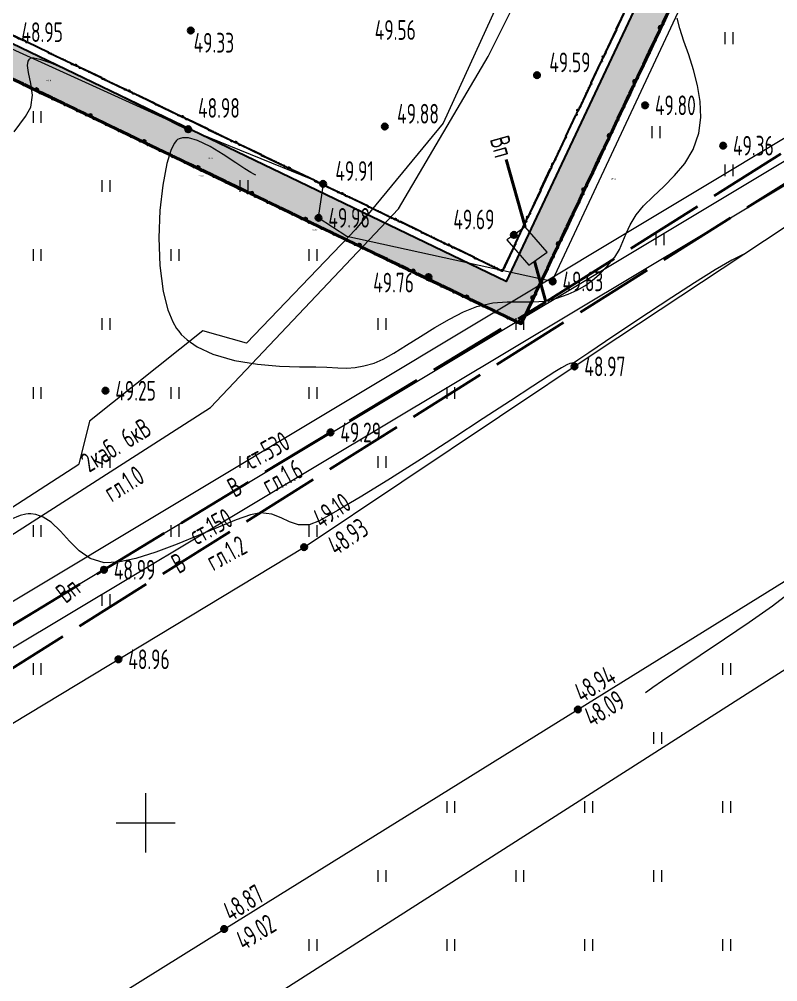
# Model space of a CAD drawing. Extents: x 1098675 to 1099684, y 381052 to 381453.
# Drawn here: x 1099343.58 to 1099382.09, y 381191.94 to 381240.76 of the extents above; entities that cross this region are included whole.
import ezdxf
from ezdxf.enums import TextEntityAlignment as Align

# ---------------------------------------------------------------- set-up
doc = ezdxf.new("R2010")
doc.units = 0
doc.header["$MEASUREMENT"] = 0
doc.linetypes.add('500_122_1_1', pattern=[10, 8, -2])
doc.linetypes.add('Территория ПС Мелитопольская$0$GOST2.303 5', pattern=[24, 20, -1.5, 1, -1.5])
doc.layers.get('0').update_dxf_attribs({"linetype": 'CONTINUOUS', "lineweight": 0})
for name, color, linetype in [('С_ВЫСОТА', 252, 'CONTINUOUS'), ('Территория ПС Мелитопольская$0$0.4 Тропа обхода', 8, 'CONTINUOUS'), ('Территория ПС Мелитопольская$0$3_Осевая', 3, 'Территория ПС Мелитопольская$0$GOST2.303 5'), ('Территория ПС Мелитопольская$0$5_Заштрих', 6, 'CONTINUOUS')]:
    doc.layers.add(name, color=color, linetype=linetype)
for name, color, linetype, lineweight in [('Съемка', 253, 'CONTINUOUS', 20), ('Территория ПС Мелитопольская$0$0.2 Внешнее ограждение', 5, 'CONTINUOUS', 40), ('Тропа обхода предв.', 7, 'CONTINUOUS', 0)]:
    doc.layers.add(name, color=color, linetype=linetype, lineweight=lineweight)
doc.layers.add('Территория ПС Мелитопольская$0$0.3 Внутреннее ограждение', color=7, linetype='CONTINUOUS', true_color=0x93278f)
doc.styles.add('TOPO_D431', font='GOST2304A.ttf')
doc.styles.add('txt', font='GOST2304A.ttf')
doc.styles.add('ГОСТ', font='GOST2304A.ttf', dxfattribs={"height": 2.5})
doc.styles.add('Территория ПС Мелитопольская$0$Standard', font='GOST2304A.ttf')
doc.linetypes.add('500_132_1', pattern='A,4,[3,Topography.shx,S=2.5,R=0,X=0,Y=0],4,-2', length=10)
doc.linetypes.add('g5_119_1', pattern='A,4,-1,[31,GUGK_2005.shx,S=0.1,R=0,X=0,Y=0],0.35,[31,GUGK_2005.shx,S=0.08,R=0,X=0,Y=0],3.3,[31,GUGK_2005.shx,S=0.08,R=180,X=0,Y=0],0.35,[31,GUGK_2005.shx,S=0.1,R=180,X=0,Y=0],-1', length=10)
doc.linetypes.add('ЗАБбетКВ^1', pattern='A,2,-0.498,0,[133,ltypeshp.shx,S=0.04,R=0,X=-0.04,Y=0],-0.001,[133,ltypeshp.shx,S=0.08,R=0,X=-0.08,Y=0],-0.001,[132,ltypeshp.shx,S=0.5,R=0,X=-0.5,Y=0],-0.001,["|",txt,S=0.5,R=0,X=0,Y=0.5],-0.499,2', length=5)

# ---------------------------------------------------------------- blocks, each defined once
blk = doc.blocks.new('Территория ПС Мелитопольская$0$Панель_Н3030_150_сбоку')
for p, q in [((5, 0), (10, 0)), ((5, 0), (5, -185)), ((10, 0), (10, -185)), ((5, -265), (5, -885)), ((7, -190), (34, -223)), ((34, -227), (7, -260)), ((10, -265), (10, -885)), ((38, -220), (11, -187)), ((11, -263), (38, -230)), ((5, -965), (5, -1585)), ((7, -890), (34, -923)), ((34, -927), (7, -960)), ((10, -965), (10, -1585)), ((38, -920), (11, -887)), ((11, -963), (38, -930)), ((5, -1665), (5, -2285)), ((7, -1590), (34, -1623)), ((34, -1627), (7, -1660)), ((10, -1665), (10, -2285)), ((38, -1620), (11, -1587)), ((11, -1663), (38, -1630)), ((5, -2365), (5, -2785)), ((7, -2290), (34, -2323)), ((34, -2327), (7, -2360)), ((10, -2365), (10, -2785)), ((38, -2320), (11, -2287)), ((11, -2363), (38, -2330)), ((5, -2865), (5, -3030)), ((7, -2790), (34, -2823)), ((34, -2827), (7, -2860)), ((10, -2865), (10, -3030)), ((38, -2820), (11, -2787)), ((11, -2863), (38, -2830)), ((5, -3030), (10, -3030))]:
    blk.add_line(p, q)
for centre in [(3, -25), (3, -175), (3, -275), (3, -425), (33, -225), (3, -575), (3, -725), (3, -875), (3, -975), (33, -925), (3, -1125), (3, -1275), (3, -1425), (3, -1575), (3, -1675), (3, -1825), (33, -1625), (3, -1975), (3, -2125), (3, -2275), (3, -2375), (33, -2325), (3, -2525), (3, -2675), (3, -2775), (3, -2875), (33, -2825), (3, -3025)]:
    blk.add_circle(centre, 2.5)
for centre, radius, start, end in [((13, -185), 7.5, 180, 219.486), ((13, -265), 7.5, 140.514, 180), ((13, -185), 2.5, 180, 219.486), ((13, -265), 2.5, 140.514, 180), ((33, -225), 7.5, 320.514, 39.486), ((13, -885), 7.5, 180, 219.486), ((13, -965), 7.5, 140.514, 180), ((13, -885), 2.5, 180, 219.486), ((13, -965), 2.5, 140.514, 180), ((33, -925), 7.5, 320.514, 39.486), ((13, -1585), 7.5, 180, 219.486), ((13, -1665), 7.5, 140.514, 180), ((13, -1585), 2.5, 180, 219.486), ((13, -1665), 2.5, 140.514, 180), ((33, -1625), 7.5, 320.514, 39.486), ((13, -2285), 7.5, 180, 219.486), ((13, -2365), 7.5, 140.514, 180), ((13, -2285), 2.5, 180, 219.486), ((13, -2365), 2.5, 140.514, 180), ((33, -2325), 7.5, 320.514, 39.486), ((13, -2785), 7.5, 180, 219.486), ((13, -2865), 7.5, 140.514, 180), ((13, -2785), 2.5, 180, 219.486), ((13, -2865), 2.5, 140.514, 180), ((33, -2825), 7.5, 320.514, 39.486)]:
    blk.add_arc(centre, radius, start, end)
blk = doc.blocks.new('*U75')
at = {"layer": 'Территория ПС Мелитопольская$0$5_Заштрих'}
h = blk.add_hatch(dxfattribs=at)
h.set_pattern_fill('ANSI31', color=256)
h.set_pattern_definition([(45, (-3717.2358, -503.4625), (-2.245064, 2.245064), [])])
edge = h.paths.add_edge_path()
edge.add_line((-40, 34), (-40, -34))
edge.add_arc((-34, -34), 6, 180, 270)
edge.add_line((-34, -40), (34, -40))
edge.add_arc((34, -34), 6, 270, 360)
edge.add_line((40, -34), (40, 34))
edge.add_arc((34, 34), 6, 0, 90)
edge.add_line((34, 40), (-34, 40))
edge.add_arc((-34, 34), 6, 90, 180)
edge = h.paths.add_edge_path(flags=16)
edge.add_line((-37, 34), (-37, -34))
edge.add_arc((-34, -34), 3, 180, 270)
edge.add_line((-34, -37), (34, -37))
edge.add_arc((34, -34), 3, 270, 360)
edge.add_line((37, -34), (37, 34))
edge.add_arc((34, 34), 3, 360, 450)
edge.add_line((34, 37), (-34, 37))
edge.add_arc((-34, 34), 3, 90, 180)
for points in [[(34, 40), (-34, 40, 0.414214), (-40, 34), (-40, -34, 0.414214), (-34, -40), (34, -40, 0.414214), (40, -34), (40, 34, 0.414214)], [(34, 37), (-34, 37, 0.414214), (-37, 34), (-37, -34, 0.414214), (-34, -37), (34, -37, 0.414214), (37, -34), (37, 34, 0.414214)]]:
    blk.add_lwpolyline(points, format="xyb", close=True)
at = {"layer": 'Территория ПС Мелитопольская$0$3_Осевая'}
for p, q in [((-80, 0), (80, 0)), ((0, -80), (0, 80))]:
    blk.add_line(p, q, dxfattribs=at)
at = {"style": 'Территория ПС Мелитопольская$0$Standard', "flags": 9}
for tag, p in [('НАИМЕНОВАНИЕ', (71, -97)), ('ЕД.ИЗМ', (71, -177))]:
    blk.add_attdef(tag, p, '', height=50, dxfattribs=at)
blk = doc.blocks.new('*U66')
at = {"xscale": -1}
for name, p, rotation in [('Территория ПС Мелитопольская$0$Панель_Н3030_150_сбоку', (-15538, -36206), 156.7752702838964), ('*U75', (-15570, -36192), 66.7752702838966), ('Территория ПС Мелитопольская$0$Панель_Н3030_150_сбоку', (-16732, -38991), 156.7752702838964), ('Территория ПС Мелитопольская$0$Панель_Н3030_150_сбоку', (-17927, -41775), 156.7752702838964), ('*U75', (-16765, -38977), 66.7752702838966), ('Территория ПС Мелитопольская$0$Панель_Н3030_150_сбоку', (-19122, -44559), 156.7752702838964), ('*U75', (-17959, -41761), 66.7752702838966), ('Территория ПС Мелитопольская$0$Панель_Н3030_150_сбоку', (-20317, -47344), 156.7752702838964), ('*U75', (-19154, -44546), 66.7752702838966), ('Территория ПС Мелитопольская$0$Панель_Н3030_150_сбоку', (-21512, -50128), 156.7752702838964), ('*U75', (-20349, -47330), 66.7752702838966)]:
    blk.add_blockref(name, p, dxfattribs=dict(at, rotation=rotation))
blk = doc.blocks.new('*U67')
for p, q in [((-571, -1340), (-77, -189)), ((-72, -191), (-566, -1342)), ((-73, -185), (-35, -166)), ((-32, -170), (-71, -190)), ((-33, -163), (-46, -121)), ((-45, -116), (0, -10)), ((5, -12), (-41, -118)), ((-41, -119), (-29, -161)), ((0, -10), (5, -12)), ((-271, -645), (-232, -625)), ((-230, -629), (-268, -649)), ((-231, -622), (-243, -580)), ((-238, -579), (-226, -621)), ((-571, -1340), (-566, -1342))]:
    blk.add_line(p, q)
for centre in [(-36, -163), (-233, -623)]:
    blk.add_circle(centre, 2.5)
for centre, radius, start, end in [((-70, -192), 7.5, 117.2933, 156.7794), ((-70, -192), 2.5, 117.2933, 156.7794), ((-38, -119), 7.5, 156.7794, 196.2654), ((-38, -119), 2.5, 156.7794, 196.2654), ((-36, -163), 7.5, 297.2934, 16.2654), ((-267, -652), 7.5, 117.2933, 156.7794), ((-267, -652), 2.5, 117.2933, 156.7794), ((-236, -578), 7.5, 156.7794, 196.2654), ((-236, -578), 2.5, 156.7794, 196.2654), ((-233, -623), 7.5, 297.2934, 16.2654)]:
    blk.add_arc(centre, radius, start, end)
at = {"xscale": -1, "rotation": 66.77936051953253}
blk.add_blockref('*U75', (-37, 6), dxfattribs=at)
blk = doc.blocks.new('*U68')
at = {"xscale": -1}
for name, p, rotation in [('Территория ПС Мелитопольская$0$Панель_Н3030_150_сбоку', (-27751, 12154), 66.34085560068982), ('*U75', (-24962, 10970), 336.3408556006899), ('Территория ПС Мелитопольская$0$Панель_Н3030_150_сбоку', (-24976, 10938), 66.34085560068982), ('*U75', (-22187, 9754), 336.3408556006899), ('Территория ПС Мелитопольская$0$Панель_Н3030_150_сбоку', (-22201, 9722), 66.34085560068982), ('*U75', (-19411, 8538), 336.3408556006899), ('Территория ПС Мелитопольская$0$Панель_Н3030_150_сбоку', (-19425, 8506), 66.34085560068982), ('*U75', (-16636, 7322), 336.3408556006899), ('Территория ПС Мелитопольская$0$Панель_Н3030_150_сбоку', (-16650, 7290), 66.34085560068982), ('*U75', (-13861, 6106), 336.3408556006899), ('Территория ПС Мелитопольская$0$Панель_Н3030_150_сбоку', (-13875, 6074), 66.34085560068982), ('*U75', (-11085, 4890), 336.3408556006899), ('Территория ПС Мелитопольская$0$Панель_Н3030_150_сбоку', (-11099, 4858), 66.34085560068982), ('*U75', (-8310, 3674), 336.3408556006899), ('Территория ПС Мелитопольская$0$Панель_Н3030_150_сбоку', (-8324, 3642), 66.34085560068982), ('*U75', (-5535, 2458), 336.3408556006899), ('Территория ПС Мелитопольская$0$Панель_Н3030_150_сбоку', (-5549, 2426), 66.34085560068982), ('*U75', (-2759, 1243), 336.3408556006899), ('Территория ПС Мелитопольская$0$Панель_Н3030_150_сбоку', (-2773, 1211), 66.34085560068982), ('*U75', (16, 27), 336.3408556006899)]:
    blk.add_blockref(name, p, dxfattribs=dict(at, rotation=rotation))
blk = doc.blocks.new('*U100')
at = {"layer": 'Территория ПС Мелитопольская$0$5_Заштрих'}
h = blk.add_hatch(dxfattribs=at)
h.set_pattern_fill('ANSI31', color=256)
h.set_pattern_definition([(45, (-3707.2358, -503.4625), (-2.245064, 2.245064), [])])
edge = h.paths.add_edge_path()
edge.add_line((-20, 27), (-20, -27))
edge.add_arc((-17, -27), 3, 180, 270)
edge.add_line((-17, -30), (17, -30))
edge.add_arc((17, -27), 3, 270, 360)
edge.add_line((20, -27), (20, 27))
edge.add_arc((17, 27), 3, 360, 450)
edge.add_line((17, 30), (-17, 30))
edge.add_arc((-17, 27), 3, 89.9979, 180.0021)
edge = h.paths.add_edge_path(flags=16)
edge.add_line((-18, 27), (-18, -27))
edge.add_arc((-17, -27), 1.5, 180, 270)
edge.add_line((-17, -28), (17, -28))
edge.add_arc((17, -27), 1.5, 270, 360)
edge.add_line((19, -27), (19, 27))
edge.add_arc((17, 27), 1.5, 360, 450)
edge.add_line((17, 29), (-17, 29))
edge.add_arc((-17, 27), 1.5, 90, 180)
for points in [[(-17, -30), (17, -30, 0.414214), (20, -27), (20, 27, 0.414214), (17, 30), (-17, 30, 0.414214), (-20, 27), (-20, -27, 0.414214)], [(-17, -28), (17, -28, 0.414214), (19, -27), (19, 27, 0.414214), (17, 29), (-17, 29, 0.414214), (-18, 27), (-18, -27, 0.414214)]]:
    blk.add_lwpolyline(points, format="xyb", close=True)
at = {"layer": 'Территория ПС Мелитопольская$0$3_Осевая'}
for p, q in [((-20, 0), (20, 0)), ((0, -30), (0, 30))]:
    blk.add_line(p, q, dxfattribs=at)
blk = doc.blocks.new('Территория ПС Мелитопольская$0$3D Панель ограждения L3030')
for p, q in [((5, -185), (5, 0)), ((5, 0), (10, 0)), ((5, -1460), (5, -265)), ((7, -190), (34, -223)), ((34, -227), (7, -260)), ((10, -185), (10, 0)), ((10, -1461), (10, -265)), ((38, -220), (11, -187)), ((11, -263), (38, -230)), ((34, -223), (38, -220)), ((34, -227), (38, -230)), ((11, -1462), (38, -1495)), ((5, -1540), (5, -2735)), ((34, -1498), (7, -1465)), ((7, -1535), (34, -1502)), ((10, -1540), (10, -2735)), ((38, -1505), (11, -1538)), ((34, -1498), (38, -1495)), ((34, -1502), (38, -1505)), ((5, -2815), (5, -3000)), ((34, -2773), (7, -2740)), ((7, -2810), (34, -2777)), ((10, -2815), (10, -3000)), ((11, -2737), (38, -2770)), ((38, -2780), (11, -2813)), ((34, -2773), (38, -2770)), ((34, -2777), (38, -2780)), ((5, -3000), (10, -3000))]:
    blk.add_line(p, q)
for centre in [(3, -25), (3, -175), (3, -275), (3, -425), (33, -225), (3, -575), (3, -725), (3, -825), (3, -975), (3, -1125), (3, -1275), (3, -1375), (3, -1450), (3, -1550), (3, -1625), (3, -1725), (3, -1875), (33, -1500), (3, -2025), (3, -2175), (3, -2275), (3, -2425), (3, -2575), (3, -2725), (3, -2825), (33, -2775), (3, -2975)]:
    blk.add_circle(centre, 2.5)
for centre, radius, start, end in [((13, -185), 7.5, 180, 219.486), ((13, -265), 7.5, 140.514, 180), ((13, -185), 2.5, 180, 219.486), ((13, -265), 2.5, 140.514, 180), ((33, -225), 2.5, 320.514, 39.486), ((33, -225), 7.5, 320.514, 39.486), ((13, -1460), 7.5, 180, 219.486), ((13, -1460), 2.5, 180, 219.486), ((13, -1540), 7.5, 140.514, 180), ((13, -1540), 2.5, 140.514, 180), ((33, -1500), 2.5, 320.514, 39.486), ((33, -1500), 7.5, 320.514, 39.486), ((13, -2735), 7.5, 180, 219.486), ((13, -2815), 7.5, 140.514, 180), ((13, -2735), 2.5, 180, 219.486), ((13, -2815), 2.5, 140.514, 180), ((33, -2775), 2.5, 320.514, 39.486), ((33, -2775), 7.5, 320.514, 39.486)]:
    blk.add_arc(centre, radius, start, end)
blk = doc.blocks.new('*U76')
at = {"xscale": -1, "rotation": 66.34255288408228}
for name, p in [('Территория ПС Мелитопольская$0$3D Панель ограждения L3030', (-65947, 28891)), ('*U100', (-63193, 27701)), ('Территория ПС Мелитопольская$0$3D Панель ограждения L3030', (-63199, 27687)), ('*U100', (-60445, 26497)), ('Территория ПС Мелитопольская$0$3D Панель ограждения L3030', (-60451, 26483)), ('*U100', (-57698, 25293)), ('Территория ПС Мелитопольская$0$3D Панель ограждения L3030', (-57704, 25279)), ('*U100', (-54950, 24089)), ('Территория ПС Мелитопольская$0$3D Панель ограждения L3030', (-54956, 24076)), ('*U100', (-52202, 22886)), ('Территория ПС Мелитопольская$0$3D Панель ограждения L3030', (-52208, 22872)), ('*U100', (-49454, 21682)), ('Территория ПС Мелитопольская$0$3D Панель ограждения L3030', (-49460, 21668)), ('*U100', (-46706, 20478)), ('Территория ПС Мелитопольская$0$3D Панель ограждения L3030', (-46712, 20464)), ('*U100', (-43958, 19274)), ('Территория ПС Мелитопольская$0$3D Панель ограждения L3030', (-43964, 19260)), ('*U100', (-41210, 18070)), ('Территория ПС Мелитопольская$0$3D Панель ограждения L3030', (-41216, 18057)), ('*U100', (-38462, 16867)), ('Территория ПС Мелитопольская$0$3D Панель ограждения L3030', (-38468, 16853)), ('*U100', (-35714, 15663)), ('Территория ПС Мелитопольская$0$3D Панель ограждения L3030', (-35720, 15649)), ('*U100', (-32967, 14459)), ('Территория ПС Мелитопольская$0$3D Панель ограждения L3030', (-32973, 14445)), ('*U100', (-30219, 13255)), ('Территория ПС Мелитопольская$0$3D Панель ограждения L3030', (-30225, 13241)), ('*U100', (-27471, 12051)), ('Территория ПС Мелитопольская$0$3D Панель ограждения L3030', (-27477, 12038)), ('*U100', (-24723, 10848)), ('Территория ПС Мелитопольская$0$3D Панель ограждения L3030', (-24729, 10834)), ('*U100', (-21975, 9644)), ('Территория ПС Мелитопольская$0$3D Панель ограждения L3030', (-21981, 9630)), ('*U100', (-19227, 8440)), ('Территория ПС Мелитопольская$0$3D Панель ограждения L3030', (-19233, 8426)), ('*U100', (-16479, 7236)), ('Территория ПС Мелитопольская$0$3D Панель ограждения L3030', (-16485, 7222)), ('*U100', (-13731, 6032)), ('Территория ПС Мелитопольская$0$3D Панель ограждения L3030', (-13737, 6019)), ('*U100', (-10984, 4829)), ('Территория ПС Мелитопольская$0$3D Панель ограждения L3030', (-10990, 4815)), ('*U100', (-8236, 3625)), ('Территория ПС Мелитопольская$0$3D Панель ограждения L3030', (-8242, 3611)), ('*U100', (-5488, 2421)), ('Территория ПС Мелитопольская$0$3D Панель ограждения L3030', (-5494, 2407)), ('*U100', (-2740, 1217)), ('Территория ПС Мелитопольская$0$3D Панель ограждения L3030', (-2746, 1203)), ('*U100', (8, 13))]:
    blk.add_blockref(name, p, dxfattribs=at)
blk = doc.blocks.new('*U91')
at = {"xscale": -1, "rotation": 156.7663786847686}
for name, p in [('Территория ПС Мелитопольская$0$3D Панель ограждения L3030', (-16573, -38597)), ('*U100', (-16587, -38591)), ('Территория ПС Мелитопольская$0$3D Панель ограждения L3030', (-17756, -41354)), ('Территория ПС Мелитопольская$0$3D Панель ограждения L3030', (-18940, -44110)), ('*U100', (-17770, -41348)), ('Территория ПС Мелитопольская$0$3D Панель ограждения L3030', (-20123, -46867)), ('*U100', (-18953, -44105)), ('*U100', (-20137, -46861)), ('Территория ПС Мелитопольская$0$3D Панель ограждения L3030', (-21307, -49624))]:
    blk.add_blockref(name, p, dxfattribs=at)
blk = doc.blocks.new('Территория ПС Мелитопольская')
at = {"layer": 'Территория ПС Мелитопольская$0$0.4 Тропа обхода', "transparency": 33554534}
h = blk.add_hatch(color=256, dxfattribs=at)
h.dxf.hatch_style = 1
h.paths.add_polyline_path([(782981, 504307), (781510, 504938), (759016, 452508), (614317, 515898), (613675, 514432), (759851, 450395)])
h.paths.add_polyline_path([(784251, 511326), (785722, 510695), (803315, 551703), (801844, 552334)])
at = {"layer": 'Территория ПС Мелитопольская$0$0.4 Тропа обхода'}
blk.add_lwpolyline([(782981, 504307), (781510, 504938), (759016, 452508), (614317, 515898), (613675, 514432), (759851, 450395), (782981, 504307)], dxfattribs=at)
at = {"layer": 'Территория ПС Мелитопольская$0$0.2 Внешнее ограждение'}
for name, p in [('*U68', (759812, 450417)), ('*U66', (781929, 501855)), ('*U67', (760422, 451735))]:
    blk.add_blockref(name, p, dxfattribs=at)
at = {"layer": 'Территория ПС Мелитопольская$0$0.3 Внутреннее ограждение'}
for name, p in [('*U91', (780106, 502665)), ('*U76', (758775, 453055))]:
    blk.add_blockref(name, p, dxfattribs=at)
blk = doc.blocks.new('Съемка')
at = {"layer": 'Съемка', "linetype": 'Continuous', "lineweight": -2}
h = blk.add_hatch(color=8, dxfattribs=at)
h.dxf.hatch_style = 1
edge = h.paths.add_edge_path()
edge.add_arc((1099352.288, 381240.183), 0.15, 0, 360)
h = blk.add_hatch(color=8, dxfattribs=at)
h.dxf.hatch_style = 1
edge = h.paths.add_edge_path()
edge.add_arc((1099352.288, 381240.183), 0.15, 0, 360)
h = blk.add_hatch(color=8, dxfattribs=at)
h.dxf.hatch_style = 1
edge = h.paths.add_edge_path()
edge.add_arc((1099369.864, 381237.918), 0.15, 0, 360)
h = blk.add_hatch(color=8, dxfattribs=at)
h.dxf.hatch_style = 1
edge = h.paths.add_edge_path()
edge.add_arc((1099369.864, 381237.918), 0.15, 0, 360)
h = blk.add_hatch(color=8, dxfattribs=at)
h.dxf.hatch_style = 1
edge = h.paths.add_edge_path()
edge.add_arc((1099375.351, 381236.39), 0.15, 0, 360)
h = blk.add_hatch(color=8, dxfattribs=at)
h.dxf.hatch_style = 1
edge = h.paths.add_edge_path()
edge.add_arc((1099362.139, 381235.314), 0.15, 0, 360)
h = blk.add_hatch(color=8, dxfattribs=at)
h.dxf.hatch_style = 1
edge = h.paths.add_edge_path()
edge.add_arc((1099362.139, 381235.314), 0.15, 0, 360)
h = blk.add_hatch(color=8, dxfattribs=at)
h.dxf.hatch_style = 1
edge = h.paths.add_edge_path()
edge.add_arc((1099352.159, 381235.177), 0.15, 0, 360)
h = blk.add_hatch(color=8, dxfattribs=at)
h.dxf.hatch_style = 1
edge = h.paths.add_edge_path()
edge.add_arc((1099379.313, 381234.342), 0.15, 0, 360)
h = blk.add_hatch(color=8, dxfattribs=at)
h.dxf.hatch_style = 1
edge = h.paths.add_edge_path()
edge.add_arc((1099359.005, 381232.409), 0.15, 0, 360)
h = blk.add_hatch(color=8, dxfattribs=at)
h.dxf.hatch_style = 1
edge = h.paths.add_edge_path()
edge.add_arc((1099358.775, 381230.684), 0.15, 0, 360)
h = blk.add_hatch(color=8, dxfattribs=at)
h.dxf.hatch_style = 1
edge = h.paths.add_edge_path()
edge.add_arc((1099368.69, 381229.817), 0.15, 0, 360)
h = blk.add_hatch(color=8, dxfattribs=at)
h.dxf.hatch_style = 1
edge = h.paths.add_edge_path()
edge.add_arc((1099368.69, 381229.817), 0.15, 0, 360)
h = blk.add_hatch(color=8, dxfattribs=at)
h.dxf.hatch_style = 1
edge = h.paths.add_edge_path()
edge.add_arc((1099364.356, 381227.68), 0.15, 0, 360)
h = blk.add_hatch(color=8, dxfattribs=at)
h.dxf.hatch_style = 1
edge = h.paths.add_edge_path()
edge.add_arc((1099364.356, 381227.68), 0.15, 0, 360)
h = blk.add_hatch(color=8, dxfattribs=at)
h.dxf.hatch_style = 1
edge = h.paths.add_edge_path()
edge.add_arc((1099370.659, 381227.461), 0.15, 0, 360)
h = blk.add_hatch(color=8, dxfattribs=at)
h.dxf.hatch_style = 1
edge = h.paths.add_edge_path()
edge.add_arc((1099371.768, 381223.149), 0.15, 0, 360)
h = blk.add_hatch(color=8, dxfattribs=at)
h.dxf.hatch_style = 1
edge = h.paths.add_edge_path()
edge.add_arc((1099347.96, 381221.916), 0.15, 0, 360)
h = blk.add_hatch(color=8, dxfattribs=at)
h.dxf.hatch_style = 1
edge = h.paths.add_edge_path()
edge.add_arc((1099359.385, 381219.802), 0.15, 0, 360)
h = blk.add_hatch(color=8, dxfattribs=at)
h.dxf.hatch_style = 1
edge = h.paths.add_edge_path()
edge.add_arc((1099358.041, 381213.979), 0.15, 0, 360)
h = blk.add_hatch(color=8, dxfattribs=at)
h.dxf.hatch_style = 1
edge = h.paths.add_edge_path()
edge.add_arc((1099358.041, 381213.979), 0.15, 0, 360)
h = blk.add_hatch(color=8, dxfattribs=at)
h.dxf.hatch_style = 1
edge = h.paths.add_edge_path()
edge.add_arc((1099347.884, 381212.836), 0.15, 0, 360)
h = blk.add_hatch(color=8, dxfattribs=at)
h.dxf.hatch_style = 1
edge = h.paths.add_edge_path()
edge.add_arc((1099348.617, 381208.293), 0.15, 0, 360)
h = blk.add_hatch(color=8, dxfattribs=at)
h.dxf.hatch_style = 1
edge = h.paths.add_edge_path()
edge.add_arc((1099371.942, 381205.749), 0.15, 0, 360)
h = blk.add_hatch(color=8, dxfattribs=at)
h.dxf.hatch_style = 1
edge = h.paths.add_edge_path()
edge.add_arc((1099353.982, 381194.613), 0.15, 0, 360)
h = blk.add_hatch(color=8, dxfattribs=at)
h.dxf.hatch_style = 1
edge = h.paths.add_edge_path()
edge.add_arc((1099353.982, 381194.613), 0.15, 0, 360)
at = {"layer": 'Съемка', "color": 8, "linetype": 'Continuous', "lineweight": 20}
for p, q in [((1099379.416, 381239.495), (1099379.416, 381240.095)), ((1099379.416, 381239.495), (1099379.416, 381240.095)), ((1099379.816, 381239.495), (1099379.816, 381240.095)), ((1099379.816, 381239.495), (1099379.816, 381240.095)), ((1099344.3, 381235.5), (1099344.3, 381236.1)), ((1099344.3, 381235.5), (1099344.3, 381236.1)), ((1099344.7, 381235.5), (1099344.7, 381236.1)), ((1099344.7, 381235.5), (1099344.7, 381236.1)), ((1099375.718, 381234.732), (1099375.718, 381235.332)), ((1099376.118, 381234.732), (1099376.118, 381235.332)), ((1099379.416, 381232.795), (1099379.416, 381233.395)), ((1099379.416, 381232.795), (1099379.416, 381233.395)), ((1099379.816, 381232.795), (1099379.816, 381233.395)), ((1099379.816, 381232.795), (1099379.816, 381233.395)), ((1099347.8, 381232), (1099347.8, 381232.6)), ((1099347.8, 381232), (1099347.8, 381232.6)), ((1099348.2, 381232), (1099348.2, 381232.6)), ((1099348.2, 381232), (1099348.2, 381232.6)), ((1099354.8, 381232), (1099354.8, 381232.6)), ((1099354.8, 381232), (1099354.8, 381232.6)), ((1099355.2, 381232), (1099355.2, 381232.6)), ((1099355.2, 381232), (1099355.2, 381232.6)), ((1099375.916, 381229.295), (1099375.916, 381229.895)), ((1099375.916, 381229.295), (1099375.916, 381229.895)), ((1099376.316, 381229.295), (1099376.316, 381229.895)), ((1099376.316, 381229.295), (1099376.316, 381229.895)), ((1099344.3, 381228.5), (1099344.3, 381229.1)), ((1099344.3, 381228.5), (1099344.3, 381229.1)), ((1099344.7, 381228.5), (1099344.7, 381229.1)), ((1099344.7, 381228.5), (1099344.7, 381229.1)), ((1099351.3, 381228.5), (1099351.3, 381229.1)), ((1099351.3, 381228.5), (1099351.3, 381229.1)), ((1099351.7, 381228.5), (1099351.7, 381229.1)), ((1099351.7, 381228.5), (1099351.7, 381229.1)), ((1099358.3, 381228.5), (1099358.3, 381229.1)), ((1099358.3, 381228.5), (1099358.3, 381229.1)), ((1099358.7, 381228.5), (1099358.7, 381229.1)), ((1099358.7, 381228.5), (1099358.7, 381229.1)), ((1099347.8, 381225), (1099347.8, 381225.6)), ((1099347.8, 381225), (1099347.8, 381225.6)), ((1099348.2, 381225), (1099348.2, 381225.6)), ((1099348.2, 381225), (1099348.2, 381225.6)), ((1099361.8, 381225), (1099361.8, 381225.6)), ((1099361.8, 381225), (1099361.8, 381225.6)), ((1099362.2, 381225), (1099362.2, 381225.6)), ((1099362.2, 381225), (1099362.2, 381225.6)), ((1099368.8, 381225), (1099368.8, 381225.6)), ((1099368.8, 381225), (1099368.8, 381225.6)), ((1099369.2, 381225), (1099369.2, 381225.6)), ((1099369.2, 381225), (1099369.2, 381225.6)), ((1099344.3, 381221.5), (1099344.3, 381222.1)), ((1099344.3, 381221.5), (1099344.3, 381222.1)), ((1099344.7, 381221.5), (1099344.7, 381222.1)), ((1099344.7, 381221.5), (1099344.7, 381222.1)), ((1099351.3, 381221.5), (1099351.3, 381222.1)), ((1099351.3, 381221.5), (1099351.3, 381222.1)), ((1099351.7, 381221.5), (1099351.7, 381222.1)), ((1099351.7, 381221.5), (1099351.7, 381222.1)), ((1099358.3, 381221.5), (1099358.3, 381222.1)), ((1099358.3, 381221.5), (1099358.3, 381222.1)), ((1099358.7, 381221.5), (1099358.7, 381222.1)), ((1099358.7, 381221.5), (1099358.7, 381222.1)), ((1099365.3, 381221.5), (1099365.3, 381222.1)), ((1099365.3, 381221.5), (1099365.3, 381222.1)), ((1099365.7, 381221.5), (1099365.7, 381222.1)), ((1099365.7, 381221.5), (1099365.7, 381222.1)), ((1099347.8, 381218), (1099347.8, 381218.6)), ((1099347.8, 381218), (1099347.8, 381218.6)), ((1099348.2, 381218), (1099348.2, 381218.6)), ((1099348.2, 381218), (1099348.2, 381218.6)), ((1099354.8, 381218), (1099354.8, 381218.6)), ((1099354.8, 381218), (1099354.8, 381218.6)), ((1099355.2, 381218), (1099355.2, 381218.6)), ((1099355.2, 381218), (1099355.2, 381218.6)), ((1099361.8, 381218), (1099361.8, 381218.6)), ((1099361.8, 381218), (1099361.8, 381218.6)), ((1099362.2, 381218), (1099362.2, 381218.6)), ((1099362.2, 381218), (1099362.2, 381218.6)), ((1099344.3, 381214.5), (1099344.3, 381215.1)), ((1099344.3, 381214.5), (1099344.3, 381215.1)), ((1099344.7, 381214.5), (1099344.7, 381215.1)), ((1099344.7, 381214.5), (1099344.7, 381215.1)), ((1099351.3, 381214.5), (1099351.3, 381215.1)), ((1099351.3, 381214.5), (1099351.3, 381215.1)), ((1099351.7, 381214.5), (1099351.7, 381215.1)), ((1099351.7, 381214.5), (1099351.7, 381215.1)), ((1099358.3, 381214.5), (1099358.3, 381215.1)), ((1099358.3, 381214.5), (1099358.3, 381215.1)), ((1099358.7, 381214.5), (1099358.7, 381215.1)), ((1099358.7, 381214.5), (1099358.7, 381215.1)), ((1099347.8, 381211), (1099347.8, 381211.6)), ((1099347.8, 381211), (1099347.8, 381211.6)), ((1099348.2, 381211), (1099348.2, 381211.6)), ((1099348.2, 381211), (1099348.2, 381211.6)), ((1099344.3, 381207.5), (1099344.3, 381208.1)), ((1099344.3, 381207.5), (1099344.3, 381208.1)), ((1099344.7, 381207.5), (1099344.7, 381208.1)), ((1099344.7, 381207.5), (1099344.7, 381208.1)), ((1099379.3, 381207.5), (1099379.3, 381208.1)), ((1099379.3, 381207.5), (1099379.3, 381208.1)), ((1099379.7, 381207.5), (1099379.7, 381208.1)), ((1099379.7, 381207.5), (1099379.7, 381208.1)), ((1099375.8, 381204), (1099375.8, 381204.6)), ((1099375.8, 381204), (1099375.8, 381204.6)), ((1099376.2, 381204), (1099376.2, 381204.6)), ((1099376.2, 381204), (1099376.2, 381204.6)), ((1099365.3, 381200.5), (1099365.3, 381201.1)), ((1099365.3, 381200.5), (1099365.3, 381201.1)), ((1099365.7, 381200.5), (1099365.7, 381201.1)), ((1099365.7, 381200.5), (1099365.7, 381201.1)), ((1099372.3, 381200.5), (1099372.3, 381201.1)), ((1099372.3, 381200.5), (1099372.3, 381201.1)), ((1099372.7, 381200.5), (1099372.7, 381201.1)), ((1099372.7, 381200.5), (1099372.7, 381201.1)), ((1099379.3, 381200.5), (1099379.3, 381201.1)), ((1099379.3, 381200.5), (1099379.3, 381201.1)), ((1099379.7, 381200.5), (1099379.7, 381201.1)), ((1099379.7, 381200.5), (1099379.7, 381201.1)), ((1099361.8, 381197), (1099361.8, 381197.6)), ((1099361.8, 381197), (1099361.8, 381197.6)), ((1099362.2, 381197), (1099362.2, 381197.6)), ((1099362.2, 381197), (1099362.2, 381197.6)), ((1099368.8, 381197), (1099368.8, 381197.6)), ((1099368.8, 381197), (1099368.8, 381197.6)), ((1099369.2, 381197), (1099369.2, 381197.6)), ((1099369.2, 381197), (1099369.2, 381197.6)), ((1099375.8, 381197), (1099375.8, 381197.6)), ((1099375.8, 381197), (1099375.8, 381197.6)), ((1099376.2, 381197), (1099376.2, 381197.6)), ((1099376.2, 381197), (1099376.2, 381197.6)), ((1099358.3, 381193.5), (1099358.3, 381194.1)), ((1099358.3, 381193.5), (1099358.3, 381194.1)), ((1099358.7, 381193.5), (1099358.7, 381194.1)), ((1099358.7, 381193.5), (1099358.7, 381194.1)), ((1099365.3, 381193.5), (1099365.3, 381194.1)), ((1099365.3, 381193.5), (1099365.3, 381194.1)), ((1099365.7, 381193.5), (1099365.7, 381194.1)), ((1099365.7, 381193.5), (1099365.7, 381194.1)), ((1099372.3, 381193.5), (1099372.3, 381194.1)), ((1099372.3, 381193.5), (1099372.3, 381194.1)), ((1099372.7, 381193.5), (1099372.7, 381194.1)), ((1099372.7, 381193.5), (1099372.7, 381194.1)), ((1099379.3, 381193.5), (1099379.3, 381194.1)), ((1099379.3, 381193.5), (1099379.3, 381194.1)), ((1099379.7, 381193.5), (1099379.7, 381194.1)), ((1099379.7, 381193.5), (1099379.7, 381194.1))]:
    blk.add_line(p, q, dxfattribs=at)
at = {"layer": 'Съемка', "color": 8, "linetype": 'g5_119_1', "flags": 128}
for points in [[(1099415.119, 381321.431), (1099409.223, 381308.727), (1099400.751, 381290.603), (1099391.951, 381272.65), (1099387.253, 381269.249), (1099385.459, 381270.133), (1099380.352, 381268.703), (1099374.915, 381258.006), (1099367.804, 381241.407), (1099365.109, 381235.492), (1099360.659, 381230.088), (1099360.318, 381229.735), (1099355.118, 381224.331), (1099352.903, 381224.95), (1099347.152, 381220.376), (1099346.612, 381218.195)], [(1099235.343, 381146.501), (1099467.4, 381285.734)], [(1099234.958, 381145.195), (1099467.081, 381284.32)], [(1099234.547, 381143.834), (1099467.398, 381283.199)], [(1099228.16, 381159.748), (1099230.698, 381161.348), (1099237.293, 381149.234), (1099267.525, 381166.994), (1099293.908, 381183.33), (1099308.2, 381192.184), (1099353.292, 381221.07), (1099362.835, 381231.138), (1099367.387, 381238.869), (1099376.427, 381256.944), (1099381.073, 381267.855)], [(1099228.264, 381159.576), (1099229.106, 381160.115), (1099232.345, 381158.546), (1099237.818, 381152.82), (1099240.369, 381151.481), (1099264.857, 381165.999), (1099290.597, 381182.329), (1099293.713, 381184.616), (1099307.982, 381193.856), (1099313.315, 381197.628), (1099326.207, 381206.232), (1099329.492, 381208.515), (1099335.918, 381211.291), (1099346.612, 381218.195)]]:
    blk.add_lwpolyline(points, dxfattribs=at)
at = {"layer": 'Съемка', "color": 8, "linetype": 'Continuous', "ltscale": 0.5}
for points in [[(1099316.177, 381187.096), (1099326.897, 381195.102), (1099331.699, 381198.087), (1099358.041, 381213.979), (1099372.927, 381223.924), (1099386.711, 381233.039), (1099412.401, 381249.936, 0.150406), (1099417.533, 381255.748), (1099418.938, 381271.265), (1099421.629, 381320.203)], [(1099321.691, 381168.626, -0.097909), (1099323.531, 381174.057, -0.01648), (1099329.949, 381179.421), (1099332.702, 381181.408), (1099342.215, 381187.293), (1099353.982, 381194.613), (1099371.942, 381205.749), (1099388.386, 381215.939), (1099409.062, 381228.723), (1099415.955, 381233.039), (1099426.893, 381239.834, -0.16652), (1099430.228, 381239.686, -0.072685), (1099430.482, 381237.055)]]:
    blk.add_lwpolyline(points, format="xyb", dxfattribs=at)
at = {"layer": 'Съемка', "color": 8, "linetype": 'ЗАБбетКВ^1', "ltscale": 0.5, "flags": 128}
blk.add_lwpolyline([(1099301.955, 381258.098), (1099311.566, 381253.791), (1099323.841, 381248.322), (1099332.114, 381244.408), (1099343.396, 381239.177), (1099352.139, 381235.192), (1099359.005, 381232.409), (1099358.75, 381230.702), (1099360.214, 381229.758), (1099370.634, 381227.471), (1099377.284, 381241.662), (1099382.961, 381253.695), (1099388.034, 381264.93), (1099389.194, 381267.819), (1099394.493, 381278.905), (1099397.348, 381284.999), (1099401.87, 381294.263), (1099403.697, 381298.318), (1099413.329, 381318.889), (1099413.649, 381319.569)], dxfattribs=at)
at = {"layer": 'Съемка', "color": 8, "linetype": '500_122_1_1', "lineweight": 40, "ltscale": 0.5, "flags": 128}
for points in [[(1099370.394, 381226.469), (1099469.705, 381289.021)], [(1099227.981, 381135.682), (1099388.134, 381235.964), (1099474.069, 381286.464)], [(1099369.265, 381230.225), (1099368.299, 381233.639)], [(1099369.74, 381228.491), (1099370.319, 381226.424)], [(1099313.303, 381191.893), (1099370.319, 381226.424)]]:
    blk.add_lwpolyline(points, dxfattribs=at)
at = {"layer": 'Съемка', "color": 8, "flags": 128}
for points in [[(1099343.321, 381235.054), (1099343.898, 381235.83), (1099344.176, 381236.302), (1099344.258, 381236.904), (1099344.175, 381237.504), (1099344.049, 381238.051), (1099344, 381238.416), (1099344.035, 381238.63), (1099344.107, 381238.739), (1099344.16, 381238.782), (1099344.201, 381238.798), (1099344.328, 381238.801), (1099344.621, 381238.737), (1099345.179, 381238.54), (1099346.088, 381238.149), (1099347.161, 381237.644), (1099348.321, 381237.071), (1099349.491, 381236.481), (1099350.594, 381235.921), (1099351.553, 381235.44), (1099352.291, 381235.087)], [(1099355.599, 381232.84), (1099355.52, 381232.878), (1099355.344, 381232.976), (1099355.04, 381233.165), (1099354.577, 381233.474), (1099353.937, 381233.9), (1099353.274, 381234.303), (1099352.635, 381234.61), (1099352.173, 381234.739), (1099351.87, 381234.743), (1099351.695, 381234.693), (1099351.617, 381234.65), (1099351.558, 381234.603), (1099351.443, 381234.453), (1099351.278, 381234.105), (1099351.076, 381233.438), (1099350.869, 381232.348), (1099350.727, 381231.06), (1099350.671, 381229.668), (1099350.719, 381228.266), (1099350.891, 381226.946), (1099351.129, 381226.013), (1099351.373, 381225.416), (1099351.569, 381225.078), (1099351.677, 381224.929), (1099351.809, 381224.775), (1099352.105, 381224.493), (1099352.62, 381224.134), (1099353.413, 381223.762), (1099354.518, 381223.444), (1099355.673, 381223.256), (1099356.799, 381223.163), (1099357.815, 381223.132), (1099358.642, 381223.127), (1099359.199, 381223.113), (1099359.759, 381223.075), (1099360.213, 381223.064), (1099360.629, 381223.094), (1099361.071, 381223.175), (1099361.606, 381223.321), (1099362.048, 381223.51), (1099362.603, 381223.822), (1099363.245, 381224.22), (1099363.947, 381224.666), (1099364.681, 381225.122), (1099365.42, 381225.552), (1099366.139, 381225.917), (1099366.809, 381226.18), (1099367.615, 381226.366), (1099368.344, 381226.43), (1099369.015, 381226.43), (1099369.649, 381226.421), (1099370.264, 381226.46), (1099370.879, 381226.606), (1099371.439, 381226.814), (1099371.902, 381227.018), (1099372.299, 381227.241), (1099372.667, 381227.505), (1099373.037, 381227.833), (1099373.446, 381228.247), (1099373.808, 381228.685), (1099374.051, 381229.086), (1099374.229, 381229.476), (1099374.395, 381229.881), (1099374.6, 381230.324), (1099374.898, 381230.832), (1099375.276, 381231.298), (1099375.759, 381231.773), (1099376.299, 381232.275), (1099376.849, 381232.827), (1099377.361, 381233.447), (1099377.787, 381234.158), (1099378.081, 381234.979), (1099378.185, 381235.769), (1099378.151, 381236.579), (1099378.014, 381237.391), (1099377.808, 381238.186), (1099377.567, 381238.945), (1099377.326, 381239.65), (1099377.12, 381240.281), (1099376.983, 381240.819)], [(1099380.33, 381228.819), (1099379.761, 381228.537), (1099378.91, 381228.04), (1099377.868, 381227.393), (1099376.714, 381226.65), (1099375.523, 381225.868), (1099374.373, 381225.102), (1099373.341, 381224.409), (1099372.504, 381223.843), (1099371.94, 381223.46), (1099371.725, 381223.317), (1099371.627, 381223.306), (1099371.528, 381223.296), (1099371.383, 381223.224), (1099371.103, 381223.07), (1099370.77, 381222.879), (1099370.428, 381222.658), (1099369.646, 381222.145), (1099368.517, 381221.404), (1099367.137, 381220.5), (1099365.598, 381219.5), (1099363.994, 381218.468), (1099362.421, 381217.469), (1099360.971, 381216.569), (1099359.738, 381215.832), (1099358.817, 381215.324), (1099358.302, 381215.111), (1099357.754, 381215.115), (1099357.299, 381215.266), (1099356.872, 381215.476), (1099356.403, 381215.657), (1099355.826, 381215.723), (1099355.327, 381215.619), (1099354.596, 381215.361), (1099353.69, 381214.997), (1099352.669, 381214.574), (1099351.591, 381214.137), (1099350.515, 381213.734), (1099349.5, 381213.412), (1099348.604, 381213.216), (1099347.887, 381213.194), (1099347.186, 381213.409), (1099346.618, 381213.798), (1099346.131, 381214.283), (1099345.678, 381214.79), (1099345.209, 381215.24), (1099344.79, 381215.509), (1099344.433, 381215.632), (1099344.17, 381215.667), (1099344.029, 381215.668), (1099343.91, 381215.657), (1099343.634, 381215.588), (1099343.136, 381215.378)], [(1099375.373, 381206.601), (1099375.486, 381206.686), (1099375.751, 381206.878), (1099376.236, 381207.215), (1099377.017, 381207.743), (1099378.151, 381208.499), (1099379.385, 381209.323), (1099380.635, 381210.175), (1099381.821, 381211.012), (1099382.859, 381211.794), (1099383.669, 381212.479), (1099384.097, 381212.929), (1099384.263, 381213.195), (1099384.289, 381213.335), (1099384.275, 381213.392)]]:
    blk.add_lwpolyline(points, dxfattribs=at)
at = {"layer": 'Съемка', "color": 8}
blk.add_lwpolyline([(1099370.378, 381228.942), (1099369.265, 381230.225), (1099368.638, 381229.775), (1099368.332, 381229.567), (1099369.455, 381228.29), (1099370.378, 381228.942)], dxfattribs=at)
at = {"layer": 'Съемка', "color": 8, "linetype": 'Continuous', "lineweight": 20, "flags": 128}
for points in [[(1099357.891, 381213.979, 1), (1099358.191, 381213.979, 1)], [(1099371.792, 381205.749, 1), (1099372.092, 381205.749, 1)], [(1099353.832, 381194.613, 1), (1099354.132, 381194.613, 1)]]:
    blk.add_lwpolyline(points, format="xyb", close=True, dxfattribs=at)
at = {"layer": 'Съемка', "color": 8, "linetype": '500_132_1', "ltscale": 0.5, "flags": 128}
blk.add_lwpolyline([(1099383.949, 381208.731), (1099326.921, 381172.344), (1099317.011, 381165.455), (1099300.8, 381157), (1099228.453, 381113.074)], dxfattribs=at)
at = {"layer": 'Съемка', "color": 8, "linetype": 'Continuous', "lineweight": 20, "flags": 128}
for points in [[(1099350, 381201.5), (1099350, 381198.5)], [(1099348.5, 381200), (1099351.5, 381200)]]:
    blk.add_lwpolyline(points, dxfattribs=at)
at = {"layer": 'Съемка', "color": 8, "linetype": 'Continuous', "lineweight": -2}
for centre in [(1099352.288, 381240.183), (1099352.288, 381240.183), (1099369.864, 381237.918), (1099369.864, 381237.918), (1099375.351, 381236.39), (1099362.139, 381235.314), (1099362.139, 381235.314), (1099352.159, 381235.177), (1099379.313, 381234.342), (1099359.005, 381232.409), (1099358.775, 381230.684), (1099368.69, 381229.817), (1099368.69, 381229.817), (1099364.356, 381227.68), (1099364.356, 381227.68), (1099370.659, 381227.461), (1099371.768, 381223.149), (1099347.96, 381221.916), (1099359.385, 381219.802), (1099358.041, 381213.979), (1099358.041, 381213.979), (1099347.884, 381212.836), (1099348.617, 381208.293), (1099371.942, 381205.749), (1099353.982, 381194.613), (1099353.982, 381194.613)]:
    blk.add_circle(centre, 0.15, dxfattribs=at)
at = {"layer": 'Съемка', "color": 8, "linetype": 'Continuous', "lineweight": 30, "style": 'ГОСТ', "width": 0.8}
for s, p in [('48.95', (1099343.693, 381239.6)), ('49.80', (1099375.851, 381235.89)), ('48.98', (1099352.659, 381235.757)), ('49.36', (1099379.813, 381233.842)), ('49.98', (1099359.275, 381230.184)), ('49.63', (1099371.159, 381226.961)), ('48.97', (1099372.268, 381222.649)), ('49.25', (1099348.46, 381221.416)), ('49.29', (1099359.885, 381219.302)), ('48.99', (1099348.384, 381212.336)), ('48.96', (1099349.117, 381207.793))]:
    blk.add_text(s, height=1, dxfattribs=at).set_placement(p)
at = {"layer": 'Съемка', "color": 8, "lineweight": 30, "style": 'ГОСТ', "width": 0.8}
for s, p in [('49.56', (1099361.629, 381239.711)), ('49.33', (1099352.434, 381239.064)), ('49.59', (1099370.489, 381238.068)), ('49.88', (1099362.764, 381235.464)), ('49.91', (1099359.63, 381232.559)), ('49.69', (1099365.618, 381230.1)), ('49.76', (1099361.55, 381226.899))]:
    blk.add_text(s, height=1, dxfattribs=at).set_placement(p)
at = {"layer": 'Съемка', "color": 8, "style": 'ГОСТ', "width": 0.8}
for s, rotation, p in [('Вп', 285.6436, (1099368.083, 381234.301)), ('ст.530', 28.5828, (1099356.157, 381218.897)), ('гл.1.6', 28.5828, (1099356.936, 381217.546)), ('В', 28.5828, (1099354.513, 381217.041)), ('ст.150', 28.5828, (1099353.314, 381215.03)), ('гл.1.2', 28.5828, (1099354.094, 381213.68)), ('В', 28.5828, (1099351.671, 381213.175)), ('Вп', 37.2561, (1099346.052, 381211.803))]:
    blk.add_text(s, height=1, rotation=rotation, dxfattribs=at).set_placement(p, align=Align.MIDDLE_CENTER)
at = {"layer": 'Съемка', "color": 8, "linetype": 'g5_119_1', "style": 'ГОСТ', "width": 0.8}
for s, p in [('2каб. 6кВ', (1099347.131, 381217.742)), ('гл.1.0', (1099348.274, 381216.234))]:
    blk.add_text(s, height=1, rotation=31.5347, dxfattribs=at).set_placement(p)
at = {"layer": 'Съемка', "color": 8, "linetype": 'Continuous', "lineweight": 30, "style": 'ГОСТ', "width": 0.8}
for s, rotation, p in [('49.10', 33.7453, (1099358.926, 381214.897)), ('48.93', 33.7453, (1099359.668, 381213.52)), ('48.87', 32.217, (1099354.334, 381194.963)), ('49.02', 32.217, (1099354.992, 381193.492))]:
    blk.add_text(s, height=1, rotation=rotation, dxfattribs=at).set_placement(p)
at = {"layer": 'Съемка', "color": 8, "linetype": 'Continuous', "lineweight": 15, "ltscale": 0.5, "style": 'ГОСТ', "width": 0.8}
for s, p in [('48.94', (1099372.16, 381206.065)), ('48.94', (1099372.16, 381206.065)), ('48.09', (1099372.66, 381204.83)), ('48.09', (1099372.66, 381204.83))]:
    blk.add_text(s, height=1, rotation=31.7723, dxfattribs=at).set_placement(p)

msp = doc.modelspace()

# ---------------------------------------------------------------- block references
at = {"layer": 'Съемка', "color": 6, "lineweight": 30}
msp.add_blockref('Съемка', (0, 0), dxfattribs=at)

# ---------------------------------------------------------------- next in the draw order: block references
at = {"layer": 'Тропа обхода предв.', "xscale": 0.001, "yscale": 0.001, "zscale": 0.001, "rotation": 357.9626094329727}
msp.add_blockref('Территория ПС Мелитопольская', (1098593.679, 380802.216), dxfattribs=at)

# ---------------------------------------------------------------- next in the draw order: texts
at = {"layer": 'С_ВЫСОТА', "color": 1, "style": 'TOPO_D431'}
for s, p in [('49.10', (1099344.966, 381237.649)), ('49.10', (1099344.966, 381237.649)), ('49.80', (1099375.24, 381236.294)), ('49.80', (1099375.24, 381236.294)), ('49.58', (1099353.151, 381233.703)), ('49.58', (1099353.151, 381233.703)), ('49.69', (1099352.682, 381232.807)), ('49.69', (1099352.682, 381232.807)), ('49.92', (1099373.61, 381232.661)), ('49.92', (1099373.61, 381232.661)), ('49.87', (1099358.462, 381230.073)), ('49.87', (1099358.462, 381230.073)), ('49.70', (1099364.33, 381227.555)), ('49.70', (1099364.33, 381227.555)), ('49.47', (1099370.854, 381226.857)), ('49.47', (1099370.854, 381226.857))]:
    msp.add_text(s, height=0.08, dxfattribs=at).set_placement(p, align=Align.MIDDLE_LEFT)

doc.saveas('drawing.dxf')
